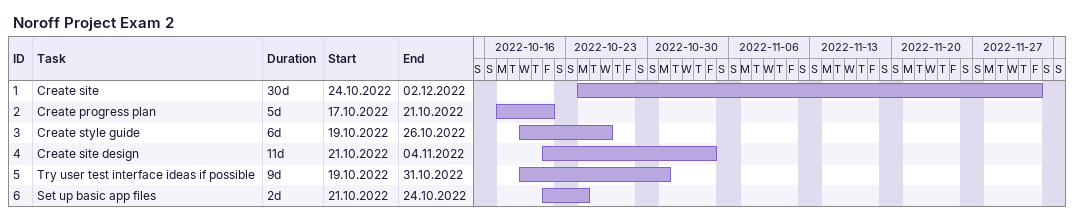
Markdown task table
Noroff Project Exam 2

| ID | Task | Duration | Start | Finish |
|---|---|---|---|---|
| 1 | Create site | 30d | 2022-10-24 | 2022-12-02 |
| 2 | Create progress plan | 5d | 2022-10-17 | 2022-10-21 |
| 3 | Create style guide | 6d | 2022-10-19 | 2022-10-26 |
| 4 | Create site design | 11d | 2022-10-21 | 2022-11-04 |
| 5 | Try user test interface ideas if possible | 9d | 2022-10-19 | 2022-10-31 |
| 6 | Set up basic app files | 2d | 2022-10-21 | 2022-10-24 |
